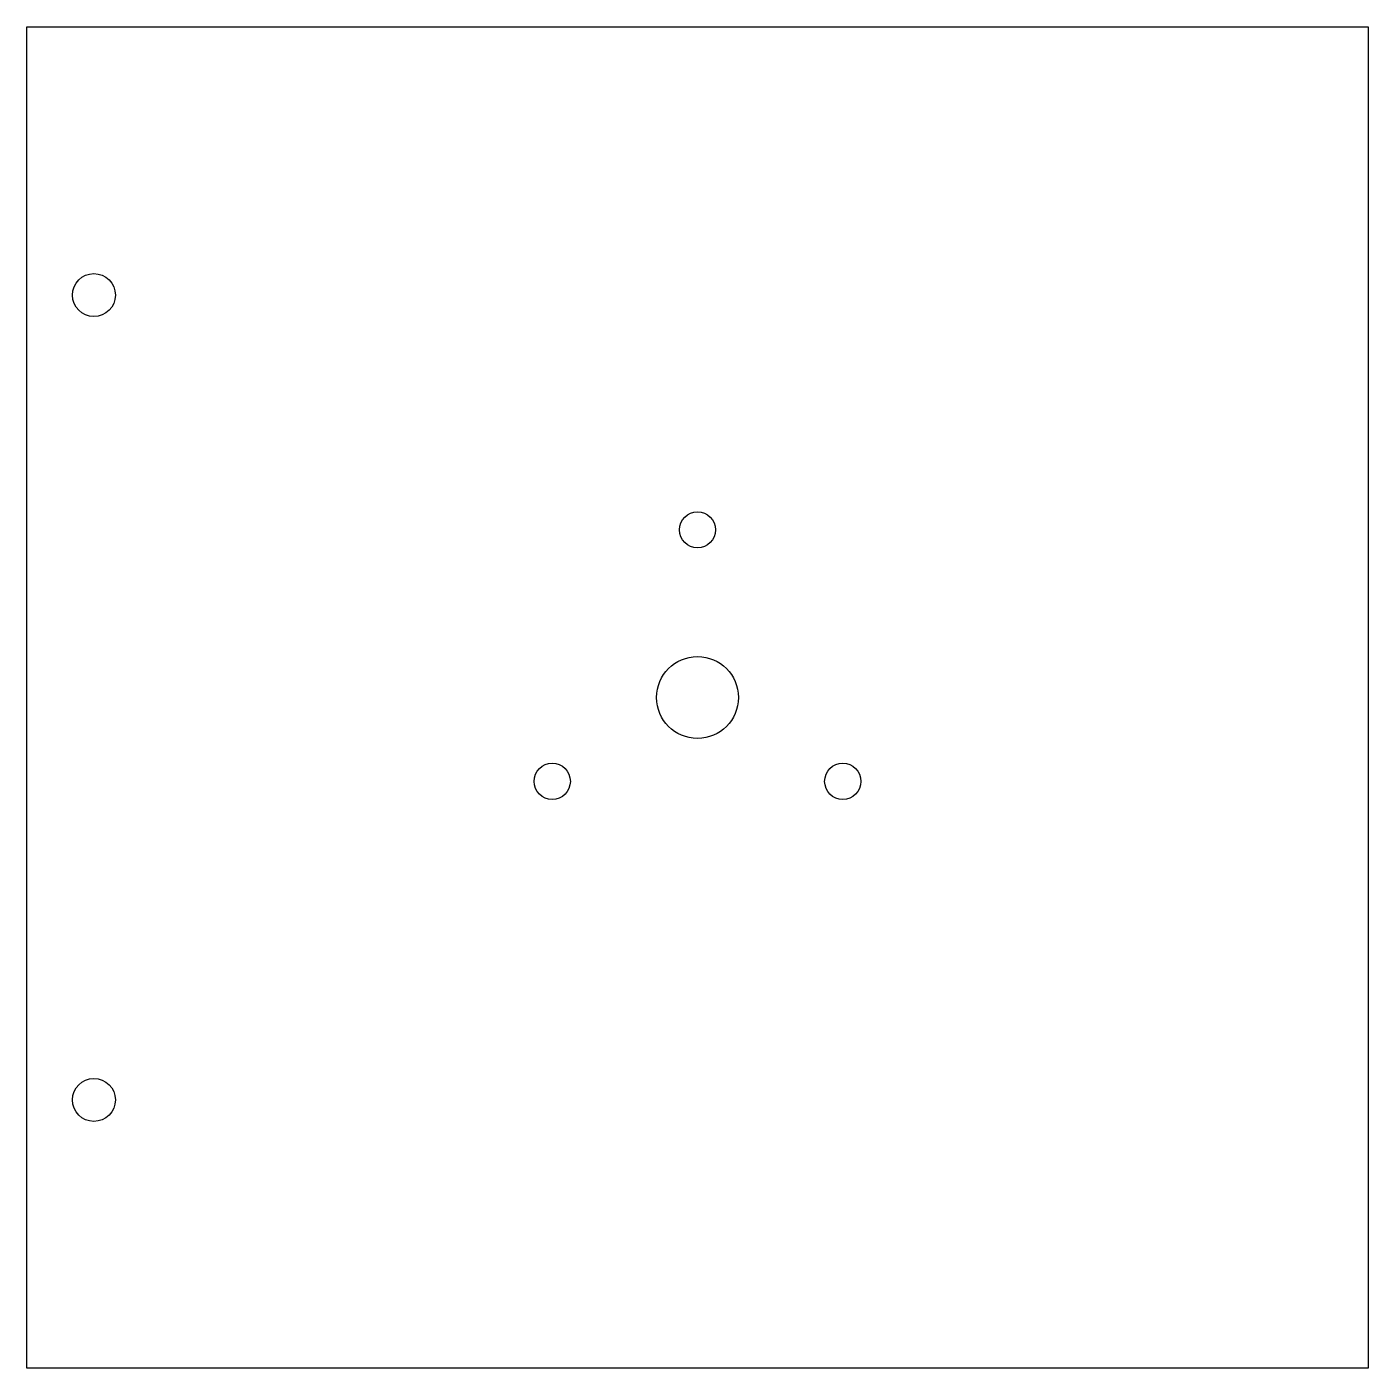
# Model space of a CAD drawing. Header units: millimetres. Extents: x -50 to 50, y -50 to 50.
import ezdxf

# ---------------------------------------------------------------- set-up
doc = ezdxf.new("R2010")
doc.units = ezdxf.units.MM

msp = doc.modelspace()

# ---------------------------------------------------------------- linework, layer by layer
at = {"color": 7, "linetype": 'Continuous', "lineweight": 25}
for p, q in [((-50, 50), (50, 50)), ((-50, -50), (-50, 50)), ((50, 50), (50, -50)), ((50, -50), (-50, -50))]:
    msp.add_line(p, q, dxfattribs=at)
for centre, radius in [((-45, 30), 1.6), ((0, 12.5), 1.35), ((0, 0), 3.05), ((-10.83, -6.25), 1.35), ((10.83, -6.25), 1.35), ((-45, -30), 1.6)]:
    msp.add_circle(centre, radius, dxfattribs=at)

doc.saveas('drawing.dxf')
